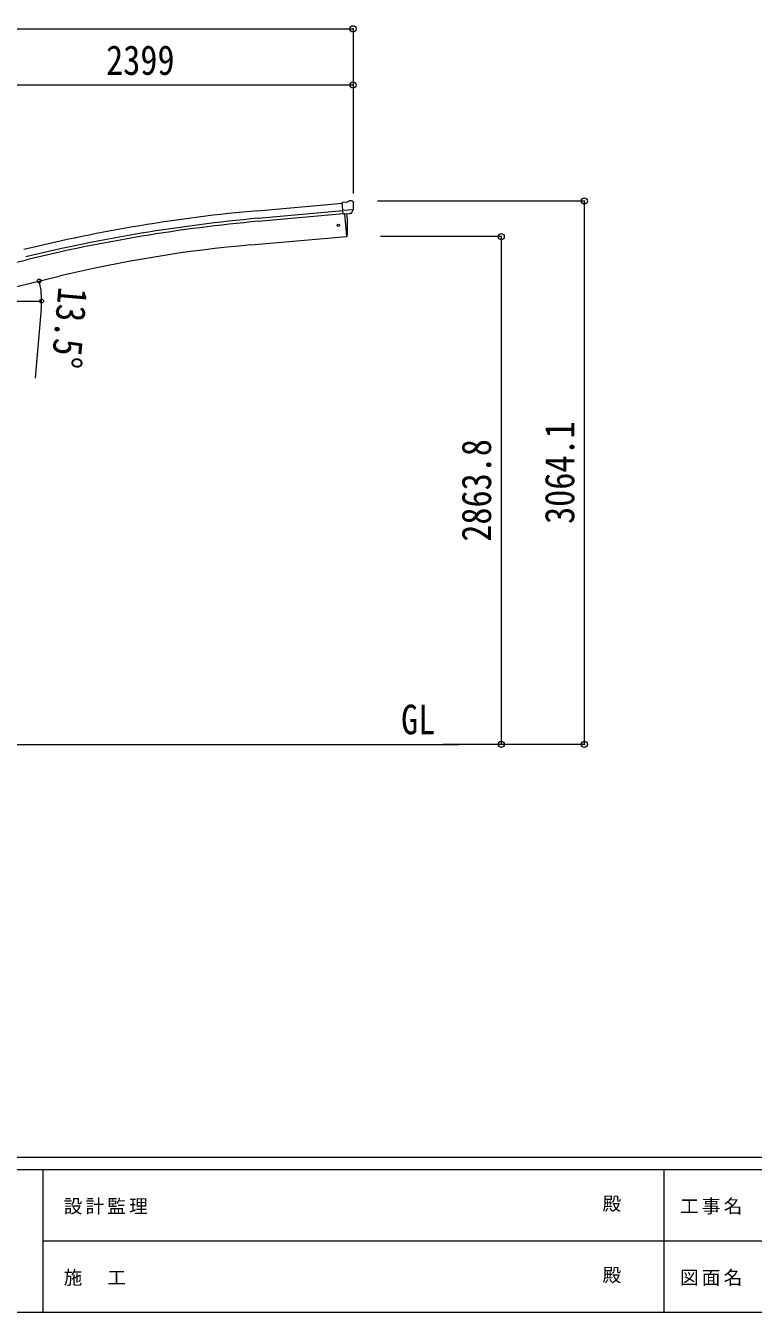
# Model space of a CAD drawing. Units: millimetres at full size. Extents: x -9783 to 33612, y -6828 to 11398.
# Drawn here: x -4065 to 35, y -6828 to 428 of the extents above; entities that cross this region are included whole.
import ezdxf
from ezdxf.enums import TextEntityAlignment as Align

# ---------------------------------------------------------------- set-up
doc = ezdxf.new("R2010")
doc.units = ezdxf.units.MM
doc.header["$LTSCALE"] = 35
doc.header["$PDMODE"] = 32
doc.header["$PDSIZE"] = 35
for name, color, linetype, lineweight in [('0-0_0', 7, 'Continuous', 9), ('0-1_本体', 4, 'Continuous', 9), ('0-2_部品', 7, 'Continuous', 9), ('0-A_寸法', 6, 'Continuous', 9), ('F-0_240', 7, 'Continuous', 9)]:
    doc.layers.add(name, color=color, linetype=linetype, lineweight=lineweight)
doc.styles.add('ＭＳ ゴシック', font='')
doc.styles.get('ＭＳ ゴシック').set_extended_font_data('MS Gothic')

msp = doc.modelspace()

# ---------------------------------------------------------------- linework, layer by layer
at = {"layer": '0-0_0', "color": 6}
for p, q in [((-916.03, -3625.27), (-916.03, -561.17)), ((-1385.05, -761.47), (-1385.05, -3625.27))]:
    msp.add_line(p, q, dxfattribs=at)
at = {"layer": '0-0_0'}
msp.add_line((-7630.39, -3625.27), (-1623.72, -3625.27), dxfattribs=at)
at = {"layer": '0-1_本体'}
for p, q in [((-2758.57, -615.27), (-2281.26, -571.95)), ((-2754.67, -658.31), (-2277.55, -615)), ((-2753.15, -675.02), (-2276.03, -631.72)), ((-2268.82, -633.88), (-2257.65, -761.48)), ((-2795.6, -808.55), (-2257.65, -761.48)), ((-4544.11, -1010.02), (-4061.08, -892.4)), ((-4462.64, -1125.27), (-3876.97, -984.66))]:
    msp.add_line(p, q, dxfattribs=at)
for centre, radius, start, end in [((-1944.56, -9583.85), 9005.44, 95.18612, 103.68612), ((-1944.56, -9583.85), 8962.23, 95.18612, 103.68612), ((-1944.56, -9583.85), 8945.44, 95.18612, 103.68612), ((-2150.62, -8176.85), 7396.48, 95.00259, 103.49741)]:
    msp.add_arc(centre, radius, start, end, dxfattribs=at)
at = {"layer": '0-2_部品'}
for p, q in [((-2254.88, -567.5), (-2281.45, -569.83)), ((-2275.79, -634.49), (-2281.45, -569.83)), ((-2254.88, -567.5), (-2243.16, -560.74)), ((-2228.26, -559.15), (-2241.92, -560.35)), ((-2219.12, -564.9), (-2224.61, -560.3)), ((-2218.06, -566.94), (-2217.94, -568.29)), ((-2218.58, -609.79), (-2277.5, -614.95)), ((-2265.83, -633.62), (-2275.79, -634.49)), ((-2268.82, -633.88), (-2257.65, -761.48)), ((-2232.22, -630.68), (-2239.93, -631.35)), ((-2229.83, -629.28), (-2218.9, -610.34)), ((-2257.65, -761.48), (-2255.6, -761.23))]:
    msp.add_line(p, q, dxfattribs=at)
for points in [[(-2265.83, -633.62), (-2265.56, -633.69), (-2240.18, -631.47), (-2239.93, -631.35)], [(-2218.51, -609.16), (-2218.8, -610.15), (-2218.9, -610.34)]]:
    msp.add_lwpolyline(points, dxfattribs=at)
msp.add_circle((-2303.34, -698.22), 6.5, dxfattribs=at)
for centre, radius, start, end in [((-2241.66, -563.33), 3, 95, 120), ((-2227.82, -564.13), 5, 50.00648, 94.99352), ((-2419.57, -585.93), 202.4, 353.4085, 5), ((-3151.42, -705.67), 900, 356.63919, 4.64986), ((-2255.96, -758.25), 3, 277, 356.63919)]:
    msp.add_arc(centre, radius, start, end, dxfattribs=at)
for centre, major_axis, ratio, start_param, end_param in [((-2213.73, -562.9), (-15.35, 3.44), 0.101033, 5.9751426, 5.9753737), ((-2221.05, -567.2), (2.71, -1.31), 0.997474, 0.5366567, 1.3225652), ((-2232.49, -627.68), (1.62, -2.54), 0.997631, 5.8041905, 5.8929484), ((-2232.56, -627.57), (-3.5, 2.17), 0.650902, 2.1145521, 2.1873627), ((-2232.43, -627.77), (1.62, -2.54), 0.997631, 5.965759, 6.7621801)]:
    msp.add_ellipse(centre, major_axis=major_axis, ratio=ratio, start_param=start_param, end_param=end_param, dxfattribs=at)
at = {"layer": '0-A_寸法'}
for p, q in [((-7034.06, 410.35), (-2220.06, 410.35)), ((-2220.06, 410.35), (-2220.06, -518.49)), ((-4619.06, 93.73), (-2220.06, 93.73)), ((-2220.06, 93.73), (-2220.06, -127.27)), ((-916.03, -561.17), (-2083.06, -561.17)), ((-1385.05, -761.47), (-2066.35, -761.47)), ((-4361.42, -1125.27), (-3974.57, -1125.27)), ((-3977.42, -1167.73), (-4011.78, -1560.23)), ((-1385.05, -3625.27), (-1713.87, -3625.27)), ((-916.03, -3625.27), (-1385.05, -3625.27))]:
    msp.add_line(p, q, dxfattribs=at)
for centre in [(-3989.02, -1011.61), (-3975.57, -1125.27)]:
    msp.add_circle(centre, 10.62, dxfattribs=at)
for start, end in [(0, 13.5), (354.99678, 0)]:
    msp.add_arc((-4462.42, -1125.27), 486.86, start, end, dxfattribs=at)
for p in [(-2220.06, 410.35), (-2220.06, 93.73), (-916.03, -561.17), (-1385.05, -761.47), (-1385.05, -3625.27), (-916.03, -3625.27)]:
    msp.add_point(p, dxfattribs=at)
at = {"layer": 'F-0_240', "color": 5}
for p, q in [((-9783.03, -5953.1), (9396.97, -5953.1)), ((-9783.03, -6023.1), (6285.75, -6023.1)), ((-3969.25, -6023.1), (-3969.25, -6828.1)), ((-469.25, -6023.1), (-469.25, -6828.1)), ((-3969.25, -6425.6), (3205.75, -6425.6)), ((-9783.03, -6828.1), (9396.97, -6828.1))]:
    msp.add_line(p, q, dxfattribs=at)

# ---------------------------------------------------------------- texts
at = {"layer": '0-0_0', "style": 'ＭＳ ゴシック', "width": 0.85}
msp.add_text('GL', height=166.8, dxfattribs=at).set_placement((-1949.66, -3618.33), align=Align.BOTTOM_LEFT)
at = {"layer": '0-A_寸法', "color": 7, "style": 'ＭＳ ゴシック', "width": 0.85}
msp.add_text('2399', height=166.8, dxfattribs=at).set_placement((-3612.06, 100.73), align=Align.BOTTOM_LEFT)
for s, rotation, p in [('13.5°', 264.997, (-3930.27, -1037.59)), ('3064.1', 90, (-923.03, -2381.97)), ('2863.8', 90, (-1392.05, -2482.12))]:
    msp.add_text(s, height=166.8, rotation=rotation, dxfattribs=at).set_placement(p, align=Align.BOTTOM_LEFT)
at = {"layer": 'F-0_240', "style": 'ＭＳ ゴシック'}
for p in [(-814.24, -6276.85), (-814.24, -6679.35)]:
    msp.add_text('殿', height=76.98, dxfattribs=at).set_placement(p, align=Align.BOTTOM_LEFT)
at = {"layer": 'F-0_240', "char_height": 76.98, "attachment_point": 7, "style": 'ＭＳ ゴシック'}
for s, insert in [('\\T1.17;設計監理', (-3851.04, -6276.85)), ('\\T1.17;工事名', (-376.96, -6276.85)), ('\\T1.17;施\u3000工', (-3851.04, -6679.35)), ('\\T1.17;図面名', (-376.96, -6679.35))]:
    msp.add_mtext(s, dxfattribs=dict(at, insert=insert))

doc.saveas('drawing.dxf')
